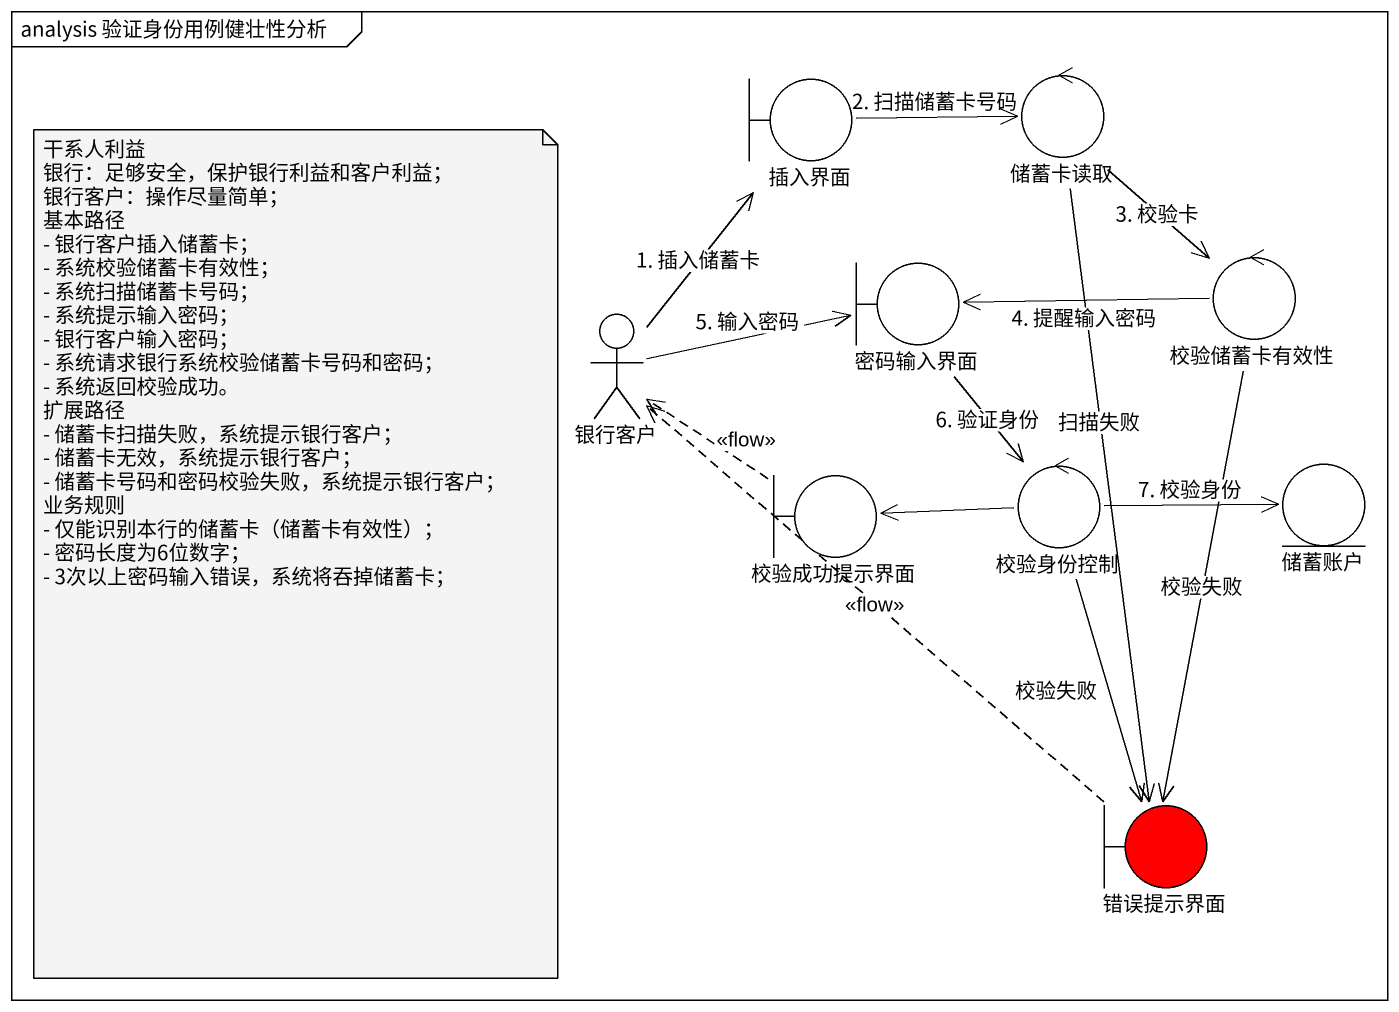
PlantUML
@startuml
mainframe analysis 验证身份用例健壮性分析
boundary 插入界面
control 储蓄卡读取
actor 银行客户
boundary 密码输入界面
control 校验储蓄卡有效性
boundary 校验成功提示界面
control 校验身份控制
entity 储蓄账户
boundary 错误提示界面 #FF0000
插入界面 -right-> 储蓄卡读取 : 2. 扫描储蓄卡号码
储蓄卡读取 --> 校验储蓄卡有效性 : 3. 校验卡
储蓄卡读取 --> 错误提示界面 : 扫描失败
银行客户 -up-> 插入界面 : 1. 插入储蓄卡
银行客户 -right-> 密码输入界面 : 5. 输入密码
密码输入界面 --> 校验身份控制 : 6. 验证身份
校验储蓄卡有效性 -left-> 密码输入界面 : 4. 提醒输入密码
校验储蓄卡有效性 --> 错误提示界面 : 校验失败
校验成功提示界面 .up.> 银行客户 : <<flow>>
校验身份控制 -left-> 校验成功提示界面
校验身份控制 -right-> 储蓄账户 : 7. 校验身份
校验身份控制 --> 错误提示界面 : 校验失败
错误提示界面 .up.> 银行客户 : <<flow>>
note as N1
  干系人利益
  银行：足够安全，保护银行利益和客户利益；
  银行客户：操作尽量简单；
  基本路径
  - 银行客户插入储蓄卡；
  - 系统校验储蓄卡有效性；
  - 系统扫描储蓄卡号码；
  - 系统提示输入密码；
  - 银行客户输入密码；
  - 系统请求银行系统校验储蓄卡号码和密码；
  - 系统返回校验成功。
  扩展路径
  - 储蓄卡扫描失败，系统提示银行客户；
  - 储蓄卡无效，系统提示银行客户；
  - 储蓄卡号码和密码校验失败，系统提示银行客户；
  业务规则
  - 仅能识别本行的储蓄卡（储蓄卡有效性）；
  - 密码长度为6位数字；
  - 3次以上密码输入错误，系统将吞掉储蓄卡；
end note
@enduml
